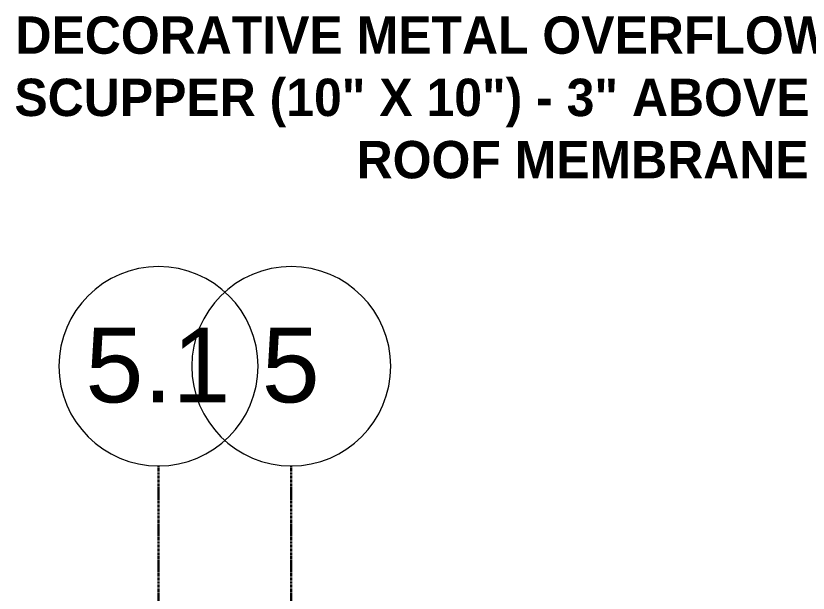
# Model space of a CAD drawing. Header units: inches. Extents: x 1822 to 8392, y -297 to 673.
# Drawn here: x 2106.9 to 2297.9, y 439.8 to 578.9 of the extents above; entities that cross this region are included whole.
import ezdxf

# ---------------------------------------------------------------- set-up
doc = ezdxf.new("R2010")
doc.units = ezdxf.units.IN
doc.header["$MEASUREMENT"] = 0
doc.linetypes.add('Grid Line 1_2__2_', pattern=[0.875, 0.5, -0.125, 0.125, -0.125])
for name, color, linetype, lineweight in [('0-1', 7, 'Continuous', 5), ('0-3', 165, 'Continuous', 5), ('G-ANNO-TEXT-1', 231, 'Continuous', 9), ('S-GRID-1', 1, 'Grid Line 1_2__2_', 30), ('S-GRID-IDEN', 1, 'Continuous', 9), ('S-GRID-IDEN-1', 147, 'Continuous', 9)]:
    doc.layers.add(name, color=color, linetype=linetype, lineweight=lineweight)
doc.styles.add('Arial_1', font='arial.ttf', dxfattribs={"height": 18})
doc.styles.add('Century Gothic_B', font='GOTHICB.TTF', dxfattribs={"height": 9})

# ---------------------------------------------------------------- blocks, each defined once
blk = doc.blocks.new('Grid - Grid Head - Circle-1738874-BUILDING ELEVATION - EAST')
at = {"layer": 'S-GRID-IDEN-1'}
for start, end in [(0, 180), (180, 360)]:
    blk.add_arc((3481.32, 494.5), 24, start, end, dxfattribs=at)
blk = doc.blocks.new('CTR - 1st Phase - Structure_rvt-1-BUILDING ELEVATION - EAST')
at = {"layer": 'S-GRID-1'}
for p, q in [((2141.32, -159.84), (2141.32, 470.5)), ((2173.32, -159.84), (2173.32, 470.5))]:
    blk.add_line(p, q, dxfattribs=at)
at = {"layer": '0-3'}
for p in [(-1340, 0), (-1308, 0)]:
    blk.add_blockref('Grid - Grid Head - Circle-1738874-BUILDING ELEVATION - EAST', p, dxfattribs=at)
at = {"layer": 'S-GRID-IDEN', "char_height": 18, "attachment_point": 1, "style": 'Arial_1'}
for s, insert, width in [('5.1', (2123.69, 503.79), 42.42), ('5', (2166.19, 503.79), 16.968)]:
    blk.add_mtext(s, dxfattribs=dict(at, insert=insert, width=width))

msp = doc.modelspace()

# ---------------------------------------------------------------- block references
at = {"layer": '0-1'}
msp.add_blockref('CTR - 1st Phase - Structure_rvt-1-BUILDING ELEVATION - EAST', (0, 0), dxfattribs=at)

# ---------------------------------------------------------------- texts
at = {"layer": 'G-ANNO-TEXT-1', "char_height": 9, "attachment_point": 1, "style": 'Century Gothic_B'}
for s, insert, width in [('DECORATIVE METAL OVERFLOW', (2106.826, 578.76571), 231.795), ('SCUPPER (10" X 10") - 3" ABOVE', (2106.576, 563.76571), 232.098), ('ROOF MEMBRANE', (2189.076, 548.76571), 132.108)]:
    msp.add_mtext(s, dxfattribs=dict(at, insert=insert, width=width))

doc.saveas('drawing.dxf')
